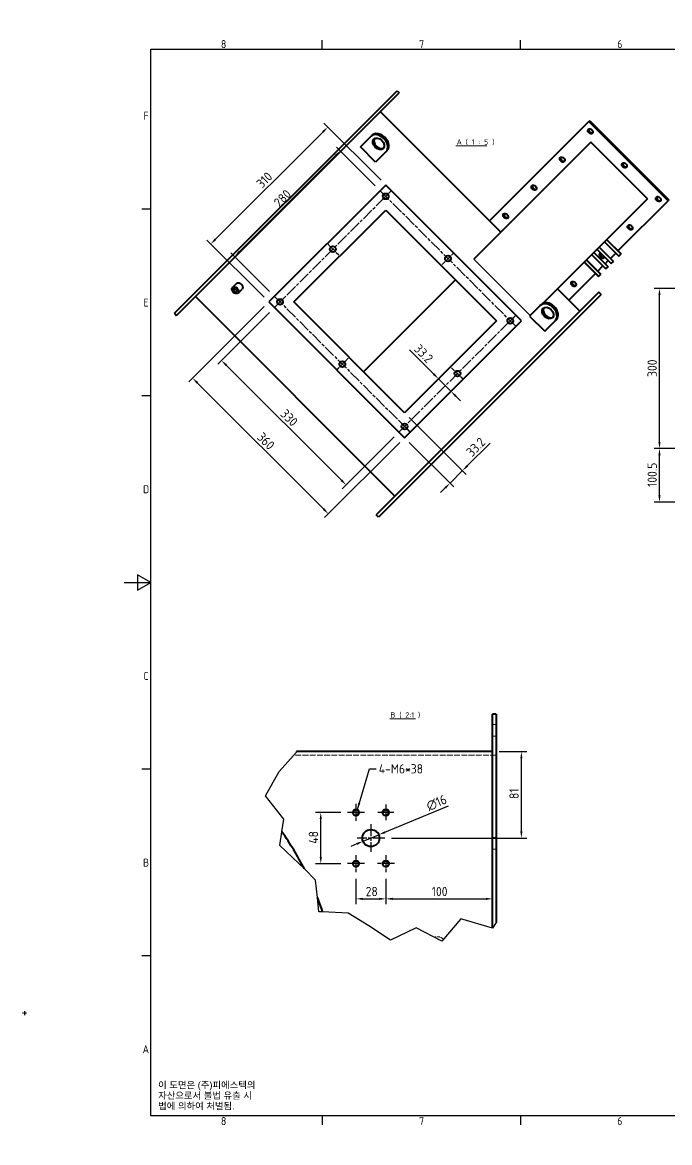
# Model space of a CAD drawing. Header units: millimetres. Extents: x -191 to 2970, y 0 to 2100.
# Drawn here: x -191 to 1022, y 0 to 2100 of the extents above; entities that cross this region are included whole.
import ezdxf

# ---------------------------------------------------------------- set-up
doc = ezdxf.new("R2010")
doc.units = ezdxf.units.MM
doc.header["$LTSCALE"] = 5
doc.linetypes.add('CHAIN', pattern=[0.3543, 0.2362, -0.0295, 0.0591, -0.0295])
doc.linetypes.add('DASHED', pattern=[0.2067, 0.1654, -0.0413])
doc.layers.get('0').update_dxf_attribs({"color": 3, "lineweight": 25})
for name, color, linetype, lineweight in [('가려진 것(ISO)', 2, 'DASHED', 18), ('가시적인 것(ISO)', 3, 'Continuous', 40), ('가시적인 좁은 것(ISO)', 3, 'Continuous', 35), ('경계(ISO)', 7, 'Continuous', 25), ('기호(ISO)', 5, 'Continuous', 25), ('끊기 선(JIS)', 7, 'Continuous', 25), ('중심 표식(ISO)', 1, 'Continuous', 25), ('중심선(ISO)', 1, 'Continuous', 25), ('치수(ISO)', 2, 'Continuous', 25)]:
    doc.layers.add(name, color=color, linetype=linetype, lineweight=lineweight)
doc.styles.add('문자 텍스트_M2B', font='isocp.shx')
doc.styles.add('문자 텍스트_PSTEK_POSCO', font='isocp.shx')
doc.styles.add('치수 텍스트_PSTEK_POSCO', font='isocp.shx')
doc.styles.add('텍스트 스타일466', font='isocp.shx')
doc.styles.add('텍스트 스타일512', font='isocp.shx')
doc.dimstyles.new('치수_PSTEK_POSCO', dxfattribs={"dimscale": 5, "dimtxt": 3.5, "dimasz": 2.5, "dimexe": 2, "dimexo": 2.5, "dimgap": 1, "dimtad": 1, "dimrnd": 1e-08, "dimdsep": 46, "dimtxsty": '치수 텍스트_PSTEK_POSCO', "dimcen": 0.09, "dimdle": 10, "dimclrd": 7, "dimclre": 7, "dimclrt": 2, "dimadec": 1, "dimazin": 2, "dimtfac": 1, "dimtmove": 0, "dimatfit": 3, "dimfxl": 0, "dimtolj": 1, "dimlwd": -1, "dimlwe": -1, "dimarcsym": 0})
doc.dimstyles.new('치수_PSTEK_POSCO$7', dxfattribs={"dimscale": 5, "dimtxt": 3.5, "dimasz": 2.5, "dimexe": 2, "dimexo": 2.5, "dimgap": 1, "dimtad": 1, "dimrnd": 1e-08, "dimdsep": 46, "dimtxsty": '치수 텍스트_PSTEK_POSCO', "dimcen": 0.09, "dimdle": 10, "dimclrd": 7, "dimclre": 7, "dimclrt": 2, "dimadec": 1, "dimazin": 2, "dimtfac": 1, "dimtmove": 0, "dimatfit": 3, "dimfxl": 0, "dimtolj": 1, "dimlwd": -1, "dimlwe": -1, "dimarcsym": 0})

# ---------------------------------------------------------------- blocks, each defined once
blk = doc.blocks.new('경계 Default Border')
at = {"layer": '경계(ISO)'}
for p, q in [((74.25, 410), (74.25, 413.4)), ((148.5, 410), (148.5, 413.4)), ((222.75, 410), (222.75, 413.4)), ((371.25, 410), (371.25, 413.4)), ((445.5, 410), (445.5, 413.4)), ((519.75, 410), (519.75, 413.4)), ((10, 350), (6.6, 350)), ((584, 350), (587.4, 350)), ((10, 280), (6.6, 280)), ((584, 280), (587.4, 280)), ((10, 140), (6.6, 140)), ((584, 140), (587.4, 140)), ((10, 70), (6.6, 70)), ((584, 70), (587.4, 70)), ((74.25, 10), (74.25, 6.6)), ((148.5, 10), (148.5, 6.6)), ((222.75, 10), (222.75, 6.6)), ((371.25, 10), (371.25, 6.6)), ((445.5, 10), (445.5, 6.6)), ((519.75, 10), (519.75, 6.6))]:
    blk.add_line(p, q, dxfattribs=at)
at = {"layer": '경계(ISO)', "flags": 128}
for points in [[(297, 420), (297, 410), (294.11, 415), (299.89, 415), (297, 410)], [(10, 10), (10, 410), (584, 410), (584, 10), (10, 10)], [(0, 210), (10, 210), (5, 212.89), (5, 207.11), (10, 210)], [(594, 210), (584, 210), (589, 212.89), (589, 207.11), (584, 210)], [(297, 0), (297, 10), (294.11, 5), (299.89, 5), (297, 10)]]:
    blk.add_lwpolyline(points, dxfattribs=at)
at = {"layer": '경계(ISO)', "color": 2, "char_height": 3, "attachment_point": 7, "style": '문자 텍스트_M2B'}
for s, insert in [('8', (36.27, 410.37)), ('7', (110.52, 410.39)), ('6', (184.77, 410.37)), ('5', (259.02, 410.37)), ('4', (333.1, 410.4)), ('3', (407.54, 410.37)), ('2', (481.75, 410.37)), ('1', (556.36, 410.4)), ('F', (7.24, 383.5)), ('F', (585.04, 383.5)), ('E', (7.24, 313.47)), ('E', (585.04, 313.47)), ('D', (7.08, 243.47)), ('D', (584.88, 243.47)), ('C', (7.24, 173.47)), ('C', (585.04, 173.47)), ('B', (7.08, 103.47)), ('B', (584.88, 103.47)), ('A', (6.91, 33.49)), ('A', (584.71, 33.49)), ('8', (36.27, 6.57)), ('7', (110.52, 6.59)), ('6', (184.77, 6.57)), ('5', (259.02, 6.57)), ('4', (333.1, 6.6)), ('3', (407.54, 6.57)), ('2', (481.75, 6.57)), ('1', (556.36, 6.6))]:
    blk.add_mtext(s, dxfattribs=dict(at, insert=insert))
blk = doc.blocks.new('*D24')
at = {"layer": 'Defpoints', "color": 0, "transparency": 16777216}
for p in [(477.2, 577.1), (447.6, 564.8)]:
    blk.add_point(p, dxfattribs=at)
at = {"layer": '치수(ISO)', "color": 7, "transparency": 16777216}
for p, q in [((488.7, 581.9), (607.5, 631.3)), ((447.6, 564.8), (477.2, 577.1)), ((436.1, 560), (424.6, 555.2))]:
    blk.add_line(p, q, dxfattribs=at)
for points in [[(487.9, 583.8), (489.5, 580), (477.2, 577.1)], [(435.3, 561.9), (436.9, 558.1), (447.6, 564.8)]]:
    blk.add_solid(points, dxfattribs=at)
at = {"layer": '치수(ISO)', "color": 2, "transparency": 16777216, "insert": (567.7, 629.6), "char_height": 17.5, "attachment_point": 4, "rotation": 22.592, "style": '치수 텍스트_PSTEK_POSCO'}
blk.add_mtext('\\A1;∅16', dxfattribs=at)
blk = doc.blocks.new('*D42')
at = {"layer": 'Defpoints', "color": 0, "transparency": 16777216}
for p in [(490.1, 1795.2), (162.3, 1684.6), (270.9, 1576)]:
    blk.add_point(p, dxfattribs=at)
at = {"layer": '치수(ISO)', "color": 7, "transparency": 16777216}
for p, q in [((372.6, 1895), (171.1, 1693.4)), ((481.3, 1804), (374.4, 1910.9)), ((262.1, 1584.8), (155.2, 1691.7))]:
    blk.add_line(p, q, dxfattribs=at)
for points in [[(371.2, 1896.4), (374.1, 1893.5), (381.5, 1903.8)], [(169.6, 1694.9), (172.6, 1692), (162.3, 1684.6)]]:
    blk.add_solid(points, dxfattribs=at)
at = {"layer": '치수(ISO)', "color": 2, "transparency": 16777216, "insert": (252.3, 1794), "char_height": 17.5, "attachment_point": 4, "rotation": 45, "style": '치수 텍스트_PSTEK_POSCO'}
blk.add_mtext('\\A1;310', dxfattribs=at)
blk = doc.blocks.new('*D43')
at = {"layer": 'Defpoints', "color": 0, "transparency": 16777216}
for p in [(404.9, 1859.1), (479.2, 1784.9), (281.2, 1586.9)]:
    blk.add_point(p, dxfattribs=at)
at = {"layer": '치수(ISO)', "color": 7, "transparency": 16777216}
for p, q in [((215.8, 1670), (396.1, 1850.3)), ((470.3, 1793.8), (397.9, 1866.2)), ((272.3, 1595.8), (199.9, 1668.2))]:
    blk.add_line(p, q, dxfattribs=at)
for points in [[(394.6, 1851.8), (397.6, 1848.8), (404.9, 1859.1)], [(214.3, 1671.5), (217.3, 1668.5), (207, 1661.1)]]:
    blk.add_solid(points, dxfattribs=at)
at = {"layer": '치수(ISO)', "color": 2, "transparency": 16777216, "insert": (284.9, 1758.6), "char_height": 17.5, "attachment_point": 4, "rotation": 45, "style": '치수 텍스트_PSTEK_POSCO'}
blk.add_mtext('\\A1;280', dxfattribs=at)
blk = doc.blocks.new('*D44')
at = {"layer": 'Defpoints', "color": 0, "transparency": 16777216}
for p in [(281.2, 1565), (514.5, 1331.7), (415.8, 1233)]:
    blk.add_point(p, dxfattribs=at)
at = {"layer": '치수(ISO)', "color": 7, "transparency": 16777216}
for p, q in [((272.3, 1556.2), (175.4, 1459.2)), ((191.3, 1457.5), (407, 1241.8)), ((505.7, 1322.8), (408.7, 1225.9))]:
    blk.add_line(p, q, dxfattribs=at)
for points in [[(192.8, 1458.9), (189.8, 1456), (182.5, 1466.3)], [(408.5, 1243.3), (405.5, 1240.3), (415.8, 1233)]]:
    blk.add_solid(points, dxfattribs=at)
at = {"layer": '치수(ISO)', "color": 2, "transparency": 16777216, "insert": (297.7, 1370.5), "char_height": 17.5, "attachment_point": 4, "rotation": 315, "style": '치수 텍스트_PSTEK_POSCO'}
blk.add_mtext('\\A1;330', dxfattribs=at)
blk = doc.blocks.new('*D45')
at = {"layer": 'Defpoints', "color": 0, "transparency": 16777216}
for p in [(270.9, 1576), (525.5, 1321.4), (382.7, 1178.7)]:
    blk.add_point(p, dxfattribs=at)
at = {"layer": '치수(ISO)', "color": 7, "transparency": 16777216}
for p, q in [((262.1, 1567.1), (121.1, 1426.2)), ((137, 1424.4), (373.9, 1187.5)), ((516.6, 1312.6), (375.7, 1171.6))]:
    blk.add_line(p, q, dxfattribs=at)
for points in [[(138.5, 1425.9), (135.6, 1422.9), (128.2, 1433.2)], [(375.4, 1189), (372.4, 1186), (382.7, 1178.7)]]:
    blk.add_solid(points, dxfattribs=at)
at = {"layer": '치수(ISO)', "color": 2, "transparency": 16777216, "insert": (254, 1326.8), "char_height": 17.5, "attachment_point": 4, "rotation": 315, "style": '치수 텍스트_PSTEK_POSCO'}
blk.add_mtext('\\A1;360', dxfattribs=at)
blk = doc.blocks.new('*D46')
at = {"layer": 'Defpoints', "color": 0, "transparency": 16777216}
for p in [(525.5, 1368.4), (525.5, 1321.4), (634.1, 1259.8)]:
    blk.add_point(p, dxfattribs=at)
at = {"layer": '치수(ISO)', "color": 7, "transparency": 16777216}
for p, q in [((534.3, 1359.5), (641.1, 1252.7)), ((534.3, 1312.6), (617.7, 1229.2)), ((642.9, 1268.6), (685.5, 1311.2)), ((610.6, 1236.3), (634.1, 1259.8)), ((601.7, 1227.5), (592.9, 1218.6))]:
    blk.add_line(p, q, dxfattribs=at)
for points in [[(641.4, 1270.1), (644.4, 1267.1), (634.1, 1259.8)], [(600.3, 1228.9), (603.2, 1226), (610.6, 1236.3)]]:
    blk.add_solid(points, dxfattribs=at)
at = {"layer": '치수(ISO)', "color": 2, "transparency": 16777216, "insert": (645.6, 1290.7), "char_height": 17.5, "attachment_point": 4, "rotation": 45, "style": '치수 텍스트_PSTEK_POSCO'}
blk.add_mtext('\\A1;33.2', dxfattribs=at)
blk = doc.blocks.new('*D47')
at = {"layer": 'Defpoints', "color": 0, "transparency": 16777216}
for p in [(578.5, 1421.4), (612.4, 1408.4), (602, 1398)]:
    blk.add_point(p, dxfattribs=at)
at = {"layer": '치수(ISO)', "color": 7, "transparency": 16777216}
for p, q in [((580.1, 1440.7), (534.5, 1486.2)), ((612.4, 1408.4), (588.9, 1431.8)), ((621.3, 1399.5), (630.1, 1390.7))]:
    blk.add_line(p, q, dxfattribs=at)
for points in [[(581.6, 1442.1), (578.6, 1439.2), (588.9, 1431.8)], [(622.7, 1401), (619.8, 1398), (612.4, 1408.4)]]:
    blk.add_solid(points, dxfattribs=at)
at = {"layer": '치수(ISO)', "color": 2, "transparency": 16777216, "insert": (547.8, 1492.4), "char_height": 17.5, "attachment_point": 4, "rotation": 315, "style": '치수 텍스트_PSTEK_POSCO'}
blk.add_mtext('\\A1;33.2', dxfattribs=at)
blk = doc.blocks.new('*D48')
at = {"layer": 'Defpoints', "color": 0, "transparency": 16777216}
for p in [(1003, 1301.2), (1088.1, 1301.2), (1091.3, 1200.7)]:
    blk.add_point(p, dxfattribs=at)
at = {"layer": '치수(ISO)', "color": 7, "transparency": 16777216}
for p, q in [((1075.6, 1301.2), (993, 1301.2)), ((1003, 1213.2), (1003, 1288.7)), ((1078.8, 1200.7), (993, 1200.7))]:
    blk.add_line(p, q, dxfattribs=at)
for points in [[(1000.9, 1288.7), (1005.1, 1288.7), (1003, 1301.2)], [(1000.9, 1213.2), (1005.1, 1213.2), (1003, 1200.7)]]:
    blk.add_solid(points, dxfattribs=at)
at = {"layer": '치수(ISO)', "color": 2, "transparency": 16777216, "insert": (989.3, 1229.2), "char_height": 17.5, "attachment_point": 4, "rotation": 90, "style": '치수 텍스트_PSTEK_POSCO'}
blk.add_mtext('\\A1;100.5', dxfattribs=at)
blk = doc.blocks.new('*D49')
at = {"layer": 'Defpoints', "color": 0, "transparency": 16777216}
for p in [(1003, 1601.2), (1088.1, 1601.2), (1088.1, 1301.2)]:
    blk.add_point(p, dxfattribs=at)
at = {"layer": '치수(ISO)', "color": 7, "transparency": 16777216}
for p, q in [((1075.6, 1601.2), (993, 1601.2)), ((1003, 1313.7), (1003, 1588.7)), ((1075.6, 1301.2), (993, 1301.2))]:
    blk.add_line(p, q, dxfattribs=at)
for points in [[(1000.9, 1588.7), (1005.1, 1588.7), (1003, 1601.2)], [(1000.9, 1313.7), (1005.1, 1313.7), (1003, 1301.2)]]:
    blk.add_solid(points, dxfattribs=at)
at = {"layer": '치수(ISO)', "color": 2, "transparency": 16777216, "insert": (989.3, 1435.4), "char_height": 17.5, "attachment_point": 4, "rotation": 90, "style": '치수 텍스트_PSTEK_POSCO'}
blk.add_mtext('\\A1;300', dxfattribs=at)
blk = doc.blocks.new('*D59')
at = {"layer": 'Defpoints', "color": 0, "transparency": 16777216}
for p in [(434.4, 506.9), (490.4, 506.9), (490.4, 456.9)]:
    blk.add_point(p, dxfattribs=at)
at = {"layer": '치수(ISO)', "color": 7, "transparency": 16777216}
for p, q in [((434.4, 494.4), (434.4, 446.9)), ((490.4, 494.4), (490.4, 446.9)), ((446.9, 456.9), (477.9, 456.9))]:
    blk.add_line(p, q, dxfattribs=at)
for points in [[(446.9, 459), (446.9, 454.9), (434.4, 456.9)], [(477.9, 459), (477.9, 454.9), (490.4, 456.9)]]:
    blk.add_solid(points, dxfattribs=at)
at = {"layer": '치수(ISO)', "color": 2, "transparency": 16777216, "insert": (452.6, 470.7), "char_height": 17.5, "attachment_point": 4, "style": '치수 텍스트_PSTEK_POSCO'}
blk.add_mtext('\\A1;28', dxfattribs=at)
blk = doc.blocks.new('*D60')
at = {"layer": 'Defpoints', "color": 0, "transparency": 16777216}
for p in [(368.4, 618.9), (418.4, 618.9), (418.4, 522.9)]:
    blk.add_point(p, dxfattribs=at)
at = {"layer": '치수(ISO)', "color": 7, "transparency": 16777216}
for p, q in [((405.9, 618.9), (358.4, 618.9)), ((368.4, 535.4), (368.4, 606.4)), ((405.9, 522.9), (358.4, 522.9))]:
    blk.add_line(p, q, dxfattribs=at)
for points in [[(366.3, 606.4), (370.5, 606.4), (368.4, 618.9)], [(366.3, 535.4), (370.5, 535.4), (368.4, 522.9)]]:
    blk.add_solid(points, dxfattribs=at)
at = {"layer": '치수(ISO)', "color": 2, "transparency": 16777216, "insert": (354.7, 560.4), "char_height": 17.5, "attachment_point": 4, "rotation": 90, "style": '치수 텍스트_PSTEK_POSCO'}
blk.add_mtext('\\A1;48', dxfattribs=at)
blk = doc.blocks.new('*D61')
at = {"layer": 'Defpoints', "color": 0, "transparency": 16777216}
for p in [(490.4, 506.9), (690.4, 456.9), (690.4, 456.9)]:
    blk.add_point(p, dxfattribs=at)
at = {"layer": '치수(ISO)', "color": 7, "transparency": 16777216}
for p, q in [((490.4, 494.4), (490.4, 446.9)), ((502.9, 456.9), (677.9, 456.9))]:
    blk.add_line(p, q, dxfattribs=at)
for points in [[(502.9, 459), (502.9, 454.9), (490.4, 456.9)], [(677.9, 459), (677.9, 454.9), (690.4, 456.9)]]:
    blk.add_solid(points, dxfattribs=at)
at = {"layer": '치수(ISO)', "color": 2, "transparency": 16777216, "insert": (576.4, 470.7), "char_height": 17.5, "attachment_point": 4, "style": '치수 텍스트_PSTEK_POSCO'}
blk.add_mtext('\\A1;100', dxfattribs=at)
blk = doc.blocks.new('*D62')
at = {"layer": 'Defpoints', "color": 0, "transparency": 16777216}
for p in [(690.4, 732.9), (744.3, 732.9), (488.4, 570.9)]:
    blk.add_point(p, dxfattribs=at)
at = {"layer": '치수(ISO)', "color": 7, "transparency": 16777216}
for p, q in [((702.9, 732.9), (754.3, 732.9)), ((744.3, 583.4), (744.3, 720.4)), ((500.9, 570.9), (754.3, 570.9))]:
    blk.add_line(p, q, dxfattribs=at)
for points in [[(742.2, 720.4), (746.3, 720.4), (744.3, 732.9)], [(742.2, 583.4), (746.3, 583.4), (744.3, 570.9)]]:
    blk.add_solid(points, dxfattribs=at)
at = {"layer": '치수(ISO)', "color": 2, "transparency": 16777216, "insert": (730.5, 644.1), "char_height": 17.5, "attachment_point": 4, "rotation": 90, "style": '치수 텍스트_PSTEK_POSCO'}
blk.add_mtext('\\A1;81', dxfattribs=at)

msp = doc.modelspace()

# ---------------------------------------------------------------- linework, layer by layer
at = {"layer": '가려진 것(ISO)', "ltscale": 2.437912}
for p, q in [((690.4038, 783.9491), (696.8038, 783.9491)), ((690.4038, 761.9491), (696.8038, 761.9491)), ((690.4038, 571.9491), (696.8038, 571.9491)), ((690.4038, 549.9491), (696.8038, 549.9491))]:
    msp.add_line(p, q, dxfattribs=at)
at = {"layer": '가려진 것(ISO)', "ltscale": 13.083461}
msp.add_line((696.8038, 726.5491), (318.1947, 726.5491), dxfattribs=at)
at = {"layer": '가려진 것(ISO)', "ltscale": 7.028162}
msp.add_arc((586.8038, 370.9491), 15, 41.8809016, 112.3540301, dxfattribs=at)
at = {"layer": '가시적인 것(ISO)'}
for p, q in [((94.1401, 1554.7492), (511.3331, 1971.9422)), ((98.3828, 1550.5066), (515.5758, 1967.6996)), ((511.3331, 1971.9422), (515.5758, 1967.6996)), ((480.2204, 1932.3442), (705.7875, 1706.7772)), ((870.6331, 1914.0492), (684.5743, 1727.9904)), ((872.2331, 1915.6492), (870.6331, 1914.0492)), ((1019.1256, 1765.5568), (870.6331, 1914.0492)), ((872.2331, 1915.6492), (1020.7256, 1767.1568)), ((442.6214, 1866.4609), (462.6214, 1886.4609)), ((462.6214, 1886.4609), (464.6214, 1888.4609)), ((874.3463, 1875.336), (655.0463, 1656.036)), ((980.4124, 1769.27), (874.3463, 1875.336)), ((470.9057, 1838.1767), (442.6214, 1866.4609)), ((490.9057, 1858.1767), (470.9057, 1838.1767)), ((490.9057, 1858.1767), (492.9057, 1860.1767)), ((490.1199, 1795.1655), (270.9168, 1575.9624)), ((744.6784, 1540.6071), (490.1199, 1795.1655)), ((980.4124, 1769.27), (784.3344, 1573.192)), ((925.2469, 1671.6781), (1019.1256, 1765.5568)), ((1020.7256, 1767.1568), (1019.1256, 1765.5568)), ((317.8687, 1575.9624), (490.1199, 1748.2136)), ((490.1199, 1748.2136), (697.7265, 1540.6071)), ((899.791, 1688.6487), (926.6611, 1661.7786)), ((904.0337, 1692.8913), (930.9037, 1666.0213)), ((875.791, 1664.6487), (902.6611, 1637.7786)), ((880.0337, 1668.8913), (906.9037, 1642.0213)), ((885.791, 1674.6487), (912.6611, 1647.7786)), ((890.0337, 1678.8913), (916.9037, 1652.0213)), ((911.2469, 1657.6781), (921.0042, 1667.4355)), ((926.6611, 1661.7786), (930.9037, 1666.0213)), ((861.791, 1650.6487), (888.6611, 1623.7786)), ((866.0337, 1654.8913), (892.9037, 1628.0213)), ((887.2469, 1633.6781), (897.0042, 1643.4355)), ((901.2469, 1647.6781), (907.0042, 1653.4355)), ((902.6611, 1637.7786), (906.9037, 1642.0213)), ((912.6611, 1647.7786), (916.9037, 1652.0213)), ((448.6835, 1445.1477), (620.9347, 1617.3989)), ((833.0667, 1579.498), (883.0042, 1629.4355)), ((888.6611, 1623.7786), (892.9037, 1628.0213)), ((202.7887, 1603.2937), (210.2887, 1610.7937)), ((213.3953, 1592.6871), (220.8953, 1600.1871)), ((811.8535, 1600.7112), (853.9264, 1558.6383)), ((133.7381, 1585.8619), (507.444, 1212.156)), ((270.9168, 1575.9624), (525.4753, 1321.404)), ((525.4753, 1368.3559), (317.8687, 1575.9624)), ((889.2817, 1593.9936), (472.0887, 1176.8006)), ((893.5243, 1589.751), (476.3313, 1172.558)), ((893.5243, 1589.751), (889.2817, 1593.9936)), ((94.1401, 1554.7492), (98.3828, 1550.5066)), ((779.7588, 1569.3236), (759.7588, 1549.3236)), ((779.7588, 1569.3236), (781.7588, 1571.3236)), ((525.4753, 1321.404), (744.6784, 1540.6071)), ((697.7265, 1540.6071), (525.4753, 1368.3559)), ((759.7588, 1549.3236), (788.0431, 1521.0393)), ((788.0431, 1521.0393), (808.0431, 1541.0393)), ((808.0431, 1541.0393), (810.0431, 1543.0393)), ((476.3313, 1172.558), (472.0887, 1176.8006)), ((696.8038, 802.9491), (690.4038, 802.9491)), ((690.4038, 402.0152), (690.4038, 802.9491)), ((696.8038, 802.9491), (696.8038, 412.4807)), ((690.4038, 732.9491), (323.135, 732.9491))]:
    msp.add_line(p, q, dxfattribs=at)
for centre, radius in [((490.1199, 1773.9523), 5.5), ((391.125, 1674.9574), 5.5), ((606.7925, 1657.2797), 5.5), ((292.13, 1575.9624), 5.5), ((723.4652, 1540.6071), 5.5), ((408.8026, 1459.2898), 5.5), ((624.4702, 1441.6121), 5.5), ((525.4753, 1342.6172), 5.5), ((434.4038, 618.9491), 6), ((490.4038, 618.9491), 6), ((462.4038, 570.9491), 16), ((434.4038, 522.9491), 6), ((490.4038, 522.9491), 6)]:
    msp.add_circle(centre, radius, dxfattribs=at)
for start, end in [(27.2472698, 35.1466097), (18.7405979, 21.5228699)]:
    msp.add_arc((-186.7962, 242.9491), 590, start, end, dxfattribs=at)
for centre, major_axis, start_param, end_param in [((476.7635, 1872.3188), (-14.1421, 14.1421), 3.141592654, 6.283185307), ((478.7635, 1874.3188), (14.1421, -14.1421), 0, 3.141592654), ((875.3397, 1897.5426), (-3.8891, 3.8891), 0.295176886, 2.846415767), ((478.7635, 1874.3188), (8.8388, -8.8388), 3.302283307, 6.122494654), ((822.3397, 1844.5426), (-3.8891, 3.8891), 0.295176886, 2.846415767), ((938.9793, 1833.903), (-3.8891, 3.8891), 0.295176886, 2.846415767), ((769.3397, 1791.5426), (-3.8891, 3.8891), 0.295176886, 2.846415767), ((1002.619, 1770.2634), (-3.8891, 3.8891), 0.295176886, 2.846415767), ((716.3397, 1738.5426), (-3.8891, 3.8891), 0.295176886, 2.846415767), ((949.619, 1717.2634), (-3.8891, 3.8891), 0.295176886, 2.846415767), ((895.019, 1662.6634), (3.8891, -3.8891), 2.616448133, 6.808329828), ((896.619, 1664.2634), (-3.8891, 3.8891), 0.295176886, 2.846415767), ((843.619, 1611.2634), (-3.8891, 3.8891), 0.295176886, 2.846415767), ((795.9009, 1557.1814), (-14.1421, 14.1421), 3.141592654, 6.283185307), ((793.9009, 1555.1814), (14.1421, -14.1421), 0, 3.141592654), ((795.9009, 1557.1814), (-8.8388, 8.8388), 0.160690653, 2.980902001)]:
    msp.add_ellipse(centre, major_axis=major_axis, ratio=0.707106781, start_param=start_param, end_param=end_param, dxfattribs=at)
for centre, major_axis in [((873.7397, 1895.9426), (3.8891, -3.8891)), ((476.7635, 1872.3188), (8.8388, -8.8388)), ((820.7397, 1842.9426), (3.8891, -3.8891)), ((937.3793, 1832.303), (3.8891, -3.8891)), ((767.7397, 1789.9426), (3.8891, -3.8891)), ((1001.019, 1768.6634), (3.8891, -3.8891)), ((714.7397, 1736.9426), (3.8891, -3.8891)), ((948.019, 1715.6634), (3.8891, -3.8891)), ((208.092, 1597.9904), (5.3033, -5.3033)), ((208.092, 1597.9904), (2.3501, -2.3501)), ((842.019, 1609.6634), (3.8891, -3.8891)), ((793.9009, 1555.1814), (8.8388, -8.8388))]:
    msp.add_ellipse(centre, major_axis=major_axis, ratio=0.707106781, dxfattribs=at)
for points, knots in [([(210.2887, 1610.7937), (210.7596, 1611.2646), (211.3979, 1611.6367), (212.8739, 1612.0302), (213.7113, 1612.0514), (215.3333, 1611.79), (216.2259, 1611.49), (217.926, 1610.5769), (218.7334, 1609.9637), (219.3994, 1609.2978)], [3.390407408, 3.390407408, 3.390407408, 3.390407408, 3.672941354, 3.672941354, 3.955475301, 3.955475301, 4.238009256, 4.238009256, 4.52054321, 4.52054321, 4.52054321, 4.52054321]), ([(219.3994, 1609.2978), (220.0653, 1608.6319), (220.6785, 1607.8244), (221.5916, 1606.1243), (221.8916, 1605.2317), (222.153, 1603.6098), (222.1318, 1602.7723), (221.7383, 1601.2963), (221.3662, 1600.658), (220.8953, 1600.1871)], [0, 0, 0, 0, 0.282533955, 0.282533955, 0.56506791, 0.56506791, 0.847601856, 0.847601856, 1.130135803, 1.130135803, 1.130135803, 1.130135803])]:
    msp.add_open_spline(points, degree=3, knots=knots, dxfattribs=at)
at = {"layer": '가시적인 좁은 것(ISO)'}
for p, q in [((900.2146, 1689.0722), (927.0846, 1662.2022)), ((930.4802, 1665.5977), (903.6101, 1692.4678)), ((876.2146, 1665.0722), (903.0846, 1638.2022)), ((906.4802, 1641.5977), (879.6101, 1668.4678)), ((886.2146, 1675.0722), (913.0846, 1648.2022)), ((916.4802, 1651.5977), (889.6101, 1678.4678)), ((655.0463, 1656.036), (760.7588, 1550.3236)), ((862.2146, 1651.0722), (889.0846, 1624.2022)), ((892.4802, 1627.5977), (865.6101, 1654.4678))]:
    msp.add_line(p, q, dxfattribs=at)
for centre in [(434.4038, 618.9491), (490.4038, 618.9491), (434.4038, 522.9491), (490.4038, 522.9491)]:
    msp.add_arc(centre, 4.802, 260, 170, dxfattribs=at)
at = {"layer": '기호(ISO)', "color": 7, "lineweight": 18}
for p, q in [((621.7392, 1868.7905), (679.5223, 1868.7905)), ((497.9082, 794.4964), (545.6913, 794.4964))]:
    msp.add_line(p, q, dxfattribs=at)
at = {"layer": '끊기 선(JIS)'}
for p, q in [((290.5282, 695.3798), (322.8172, 731.7568)), ((322.8172, 731.7568), (323.135, 732.9491)), ((265.1025, 650.1531), (290.5282, 695.3798)), ((299.4136, 606.4931), (265.1025, 650.1531)), ((295.636, 582.5947), (299.4136, 606.4931)), ((291.6211, 557.1949), (295.636, 582.5947)), ((327.3662, 523.3349), (291.6211, 557.1949)), ((337.7368, 513.0697), (327.3662, 523.3349)), ((358.8023, 492.2183), (337.7368, 513.0697)), ((362.0638, 459.4039), (358.8023, 492.2183)), ((364.701, 432.8718), (362.0638, 459.4039)), ((371.9237, 432.5067), (364.701, 432.8718)), ((419.9616, 430.0786), (371.9237, 432.5067)), ((458.3957, 406.6554), (419.9616, 430.0786)), ((499.3347, 379.7071), (458.3957, 406.6554)), ((547.0216, 402.4701), (499.3347, 379.7071)), ((595.0837, 377.5793), (547.0216, 402.4701)), ((630.9406, 419.5876), (595.0837, 377.5793)), ((690.3422, 401.9145), (630.9406, 419.5876)), ((690.4038, 402.0152), (690.3422, 401.9145)), ((696.8038, 412.4807), (690.4038, 402.0152))]:
    msp.add_line(p, q, dxfattribs=at)
at = {"layer": '중심 표식(ISO)', "linetype": 'CHAIN', "ltscale": 6.889386}
for p, q in [((479.1598, 1762.9922), (501.0801, 1784.9125)), ((380.1648, 1685.9175), (402.0851, 1663.9972)), ((595.8324, 1646.3195), (617.7527, 1668.2399)), ((303.0902, 1586.9226), (281.1699, 1565.0023)), ((712.505, 1529.6469), (734.4253, 1551.5672)), ((419.7628, 1470.25), (397.8425, 1448.3296)), ((613.5101, 1452.5723), (635.4304, 1430.652)), ((514.5151, 1353.5773), (536.4354, 1331.657))]:
    msp.add_line(p, q, dxfattribs=at)
at = {"layer": '중심 표식(ISO)', "linetype": 'CHAIN', "ltscale": 7.111628}
for p, q in [((434.4038, 634.9491), (434.4038, 602.9491)), ((450.4038, 618.9491), (418.4038, 618.9491)), ((434.4038, 538.9491), (434.4038, 506.9491)), ((490.4038, 538.9491), (490.4038, 506.9491)), ((450.4038, 522.9491), (418.4038, 522.9491)), ((506.4038, 522.9491), (474.4038, 522.9491))]:
    msp.add_line(p, q, dxfattribs=at)
at = {"layer": '중심 표식(ISO)', "linetype": 'CHAIN', "ltscale": 6.579137}
for p, q in [((490.4038, 633.7511), (490.4038, 604.1471)), ((505.2058, 618.9491), (475.6018, 618.9491))]:
    msp.add_line(p, q, dxfattribs=at)
at = {"layer": '중심 표식(ISO)', "linetype": 'CHAIN', "ltscale": 19.051651}
for p, q in [((462.4038, 596.9491), (462.4038, 544.9491)), ((488.4038, 570.9491), (436.4038, 570.9491))]:
    msp.add_line(p, q, dxfattribs=at)
at = {"layer": '중심 표식(ISO)', "linetype": 'CHAIN', "ltscale": 1.666711}
for p, q in [((-183.0462, 242.9491), (-190.5462, 242.9491)), ((-186.7962, 246.6991), (-186.7962, 239.1991))]:
    msp.add_line(p, q, dxfattribs=at)
at = {"layer": '중심선(ISO)', "linetype": 'CHAIN', "ltscale": 19.051651}
for p, q in [((281.1699, 1565.0023), (501.0801, 1784.9125)), ((734.4253, 1529.6469), (479.1598, 1784.9125)), ((281.1699, 1586.9226), (536.4354, 1331.657)), ((514.5151, 1331.657), (734.4253, 1551.5672))]:
    msp.add_line(p, q, dxfattribs=at)

# ---------------------------------------------------------------- block references
at = {"xscale": 5, "yscale": 5, "zscale": 5}
msp.add_blockref('경계 Default Border', (0, 0), dxfattribs=at)

# ---------------------------------------------------------------- texts
at = {"layer": '기호(ISO)', "color": 7, "char_height": 10, "attachment_point": 7}
for s, insert, style in [('A ( 1 : 5 )', (622.7872, 1869.8962), '텍스트 스타일466'), ('B ( 2:1 )', (498.9482, 795.6022), '텍스트 스타일512')]:
    msp.add_mtext(s, dxfattribs=dict(at, insert=insert, style=style))
at = {"layer": '기호(ISO)', "color": 2, "insert": (477.141, 700.7039), "char_height": 17.5, "width": 101.1621, "attachment_point": 4, "style": '치수 텍스트_PSTEK_POSCO'}
msp.add_mtext('{\\fISOCP|b0|i0;\\H17.5000;4-M6*38}', dxfattribs=at)
at = {"layer": '기호(ISO)', "color": 2, "insert": (63.7754, 87.5732), "char_height": 12.5, "width": 196.530519, "attachment_point": 4, "line_spacing_factor": 0.944221, "style": '문자 텍스트_PSTEK_POSCO'}
msp.add_mtext('{\\fArial|b0|i0;\\H12.5000;이 도면은 (주)피에스텍의\\P자산으로서 불법 유출 시 \\P법에 의하여 처벌됨.}', dxfattribs=at)

# ---------------------------------------------------------------- dimensions: what is measured, and where the dimension line sits
at = {"layer": '치수(ISO)', "color": 7}
for base, p1, p2, angle, override, picture, middle in [((162.2839, 1684.5954), (490.1199, 1795.1655), (270.9168, 1575.9624), 45, {"dimdec": 2, "dimtp": 0, "dimtm": 0, "dimtdec": 2, "dimtofl": 0, "dimatfit": 1}, '*D42', (271.8854, 1794.1969)), ((404.9418, 1859.1305), (281.1699, 1586.9226), (479.1598, 1784.9125), 45, {"dimdec": 2, "dimtp": 0, "dimtm": 0, "dimtdec": 2, "dimtofl": 0, "dimatfit": 1}, '*D43', (305.9468, 1760.1355)), ((1003.0076, 1601.172), (1088.0634, 1301.172), (1088.0634, 1601.172), 90, {"dimdec": 2, "dimtp": 0, "dimtm": 0, "dimtdec": 2, "dimtofl": 0, "dimatfit": 1}, '*D49', (1003.0076, 1451.172)), ((382.7461, 1178.6748), (270.9168, 1575.9624), (525.4753, 1321.404), 135, {"dimdec": 2, "dimtp": 0, "dimtm": 0, "dimtdec": 2, "dimtofl": 0, "dimatfit": 1}, '*D45', (255.4669, 1305.954)), ((415.8182, 1232.9601), (281.1699, 1565.0023), (514.5151, 1331.657), 135, {"dimdec": 2, "dimtp": 0, "dimtm": 0, "dimtdec": 2, "dimtofl": 0, "dimatfit": 1}, '*D44', (299.1456, 1349.6328)), ((612.4231, 1408.3518), (578.5488, 1421.4295), (602.0248, 1397.9535), 135, {"dimdec": 2, "dimse1": 1, "dimse2": 1, "dimtp": 0, "dimtm": 0, "dimtdec": 2, "dimtofl": 1, "dimatfit": 1}, '*D47', (551.439, 1469.336)), ((634.0609, 1259.7703), (525.4753, 1321.404), (525.4753, 1368.3559), 225, {"dimdec": 2, "dimtp": 0, "dimtm": 0, "dimtdec": 2, "dimtofl": 1, "dimatfit": 1}, '*D46', (668.6387, 1294.3482)), ((1003.0076, 1301.172), (1091.321, 1200.672), (1088.0634, 1301.172), 270, {"dimdec": 2, "dimtp": 0, "dimtm": 0, "dimtdec": 2, "dimtofl": 0, "dimatfit": 1}, '*D48', (1003.0076, 1252.322)), ((744.2631, 732.9491), (488.4038, 570.9491), (690.4038, 732.9491), 90, {"dimdec": 2, "dimlfac": 0.5, "dimtp": 0, "dimtm": 0, "dimtdec": 2, "dimtofl": 0, "dimatfit": 1}, '*D62', (744.2631, 651.9491)), ((368.4038, 618.9491), (418.4038, 522.9491), (418.4038, 618.9491), 90, {"dimdec": 2, "dimlfac": 0.5, "dimtp": 0, "dimtm": 0, "dimtdec": 2, "dimtofl": 0, "dimatfit": 1}, '*D60', (368.4038, 570.9491)), ((490.4038, 456.9491), (434.4038, 506.9491), (490.4038, 506.9491), 180, {"dimdec": 2, "dimlfac": 0.5, "dimtp": 0, "dimtm": 0, "dimtdec": 2, "dimtofl": 0, "dimatfit": 1}, '*D59', (462.4038, 456.9491)), ((690.4038, 456.9491), (490.4038, 506.9491), (690.4038, 456.9491), 180, {"dimdec": 2, "dimlfac": 0.5, "dimse2": 1, "dimtp": 0, "dimtm": 0, "dimtdec": 2, "dimtofl": 0, "dimatfit": 1}, '*D61', (590.4038, 456.9491))]:
    dim = msp.add_linear_dim(base=base, p1=p1, p2=p2, angle=angle, dimstyle='치수_PSTEK_POSCO', override=override, dxfattribs=at)
    dim.commit()
    dim.dimension.update_dxf_attribs({"geometry": picture, "text_midpoint": middle, "dimtype": 160})
dim = msp.add_diameter_dim_2p(p1=(447.6316, 564.8024), p2=(477.1761, 577.0957), dimstyle='치수_PSTEK_POSCO', override={"dimdec": 2, "dimlfac": 0.5, "dimtp": 0, "dimtm": 0, "dimtdec": 2, "dimatfit": 2}, dxfattribs=at)
dim.commit()
dim.dimension.update_dxf_attribs({"geometry": '*D24', "text_midpoint": (587.9038, 623.1691), "dimtype": 163})

# ---------------------------------------------------------------- leaders
at = {"layer": '기호(ISO)', "color": 7, "annotation_type": 0, "has_hookline": 1, "hookline_direction": 0, "text_width": 95.7291}
msp.add_leader([(436.9697, 624.3728), (459.641, 700.7039), (472.141, 700.7039)], dimstyle='치수_PSTEK_POSCO$7', override={"dimtad": 0}, dxfattribs=at)

doc.saveas('drawing.dxf')
